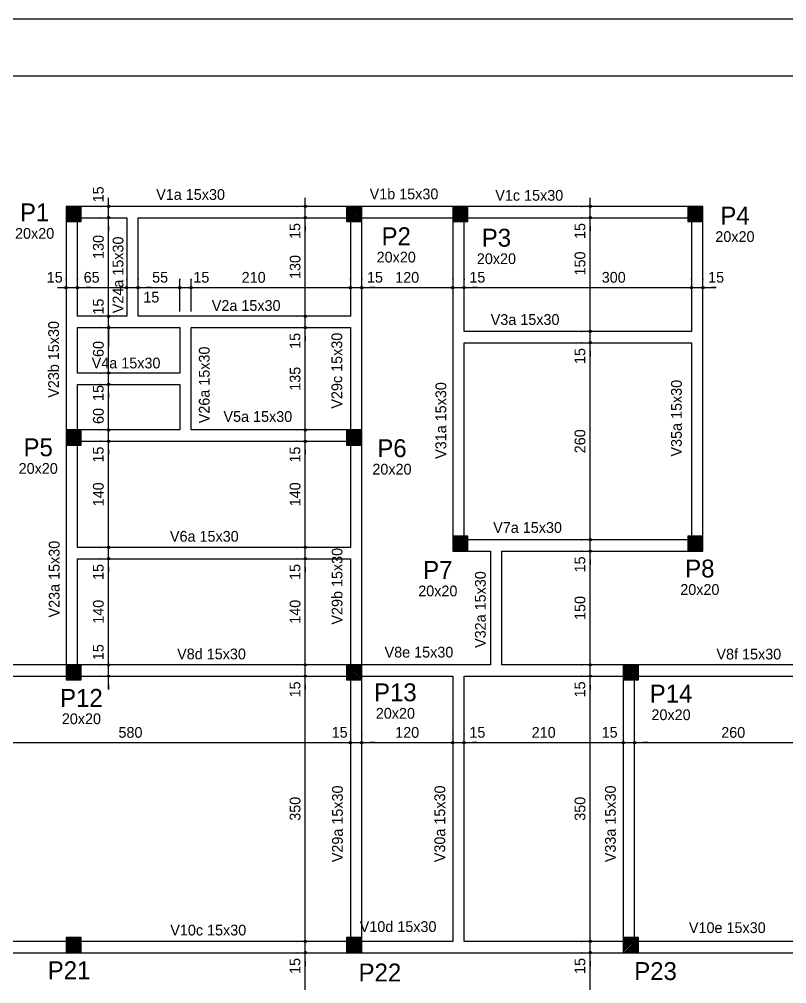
# Model space of a CAD drawing. Extents: x -8959 to 10104, y 7473 to 11928.
# Drawn here: x -4625 to -3613, y 10656 to 11928 of the extents above; entities that cross this region are included whole.
import ezdxf
from ezdxf.enums import TextEntityAlignment as Align

# ---------------------------------------------------------------- set-up
doc = ezdxf.new("R2010")
doc.units = 0
doc.header["$LTSCALE"] = 10
doc.header["$MEASUREMENT"] = 0
doc.linetypes.add('LT0', pattern=[0])
for name, color, linetype in [('COT-T', 1, 'LT0'), ('LJN-T', 8, 'LT0'), ('PIL-L', 2, 'LT0'), ('PIL-T', 4, 'LT0'), ('VIG-L', 7, 'LT0'), ('VIG-T', 8, 'LT0')]:
    doc.layers.add(name, color=color, linetype=linetype)

msp = doc.modelspace()

# ---------------------------------------------------------------- linework, layer by layer
at = {"layer": 'COT-T', "linetype": 'LT0'}
for p, q in [((-4507.2, 11649), (-4507.2, 11692.8)), ((-4247.7, 11649), (-4247.7, 11692.8)), ((-3871.9, 11649), (-3871.9, 11692.8)), ((-4518.4, 11681.5), (-4517.9, 11681.5)), ((-4507.2, 11496.5), (-4507.2, 11677.8)), ((-4259, 11681.5), (-4258.5, 11681.5)), ((-4247.7, 11601.5), (-4247.7, 11677.8)), ((-3883.2, 11681.5), (-3882.7, 11681.5)), ((-3871.9, 11591.5), (-3871.9, 11677.8)), ((-4517.9, 11666.5), (-4518.4, 11666.5)), ((-4518.4, 11666.5), (-4517.9, 11666.5)), ((-4258.5, 11666.5), (-4259, 11666.5)), ((-4259, 11666.5), (-4258.5, 11666.5)), ((-3882.7, 11666.5), (-3883.2, 11666.5)), ((-3883.2, 11666.5), (-3882.7, 11666.5)), ((-4507.2, 11655.3), (-4507.2, 11649)), ((-4247.7, 11655.3), (-4247.7, 11649)), ((-3871.9, 11655.3), (-3871.9, 11649)), ((-4247.7, 11525.3), (-4247.7, 11601.5)), ((-4563.3, 11585.2), (-4563.3, 11585.7)), ((-4548.3, 11585.2), (-4548.3, 11585.7)), ((-4548.3, 11585.7), (-4548.3, 11585.2)), ((-4483.3, 11585.2), (-4483.3, 11585.7)), ((-4483.3, 11585.7), (-4483.3, 11585.2)), ((-4468.3, 11585.2), (-4468.3, 11585.7)), ((-4468.3, 11585.7), (-4468.3, 11585.2)), ((-4413.3, 11585.2), (-4413.3, 11585.7)), ((-4413.3, 11585.7), (-4413.3, 11585.2)), ((-4398.3, 11585.2), (-4398.3, 11585.7)), ((-4398.3, 11585.7), (-4398.3, 11585.2)), ((-4188.3, 11585.2), (-4188.3, 11585.7)), ((-4188.3, 11585.7), (-4188.3, 11585.2)), ((-4173.3, 11585.2), (-4173.3, 11585.7)), ((-4173.3, 11585.7), (-4173.3, 11585.2)), ((-4053.3, 11585.2), (-4053.3, 11585.7)), ((-4053.3, 11585.7), (-4053.3, 11585.2)), ((-4038.3, 11585.2), (-4038.3, 11585.7)), ((-4038.3, 11585.7), (-4038.3, 11585.2)), ((-3871.9, 11505.3), (-3871.9, 11591.5)), ((-3738.3, 11585.2), (-3738.3, 11585.7)), ((-3738.3, 11585.7), (-3738.3, 11585.2)), ((-3723.3, 11585.7), (-3723.3, 11585.2)), ((-4574.5, 11574.4), (-4530.8, 11574.4)), ((-4559.5, 11574.4), (-4515.8, 11574.4)), ((-4530.8, 11574.4), (-4537, 11574.4)), ((-4515.8, 11574.4), (-4472, 11574.4)), ((-4494.5, 11574.4), (-4450.8, 11574.4)), ((-4479.5, 11574.4), (-4328.3, 11574.4)), ((-4450.8, 11574.4), (-4457, 11574.4)), ((-4328.3, 11574.4), (-4177, 11574.4)), ((-4199.5, 11574.4), (-4155.8, 11574.4)), ((-4184.5, 11574.4), (-4113.3, 11574.4)), ((-4155.8, 11574.4), (-4162, 11574.4)), ((-4113.3, 11574.4), (-4042, 11574.4)), ((-4064.5, 11574.4), (-4020.8, 11574.4)), ((-4049.5, 11574.4), (-3888.3, 11574.4)), ((-4020.8, 11574.4), (-4027, 11574.4)), ((-3888.3, 11574.4), (-3727, 11574.4)), ((-3749.5, 11574.4), (-3705.8, 11574.4)), ((-3705.8, 11574.4), (-3712, 11574.4)), ((-4507.2, 11504), (-4507.2, 11547.8)), ((-4247.7, 11504), (-4247.7, 11547.8)), ((-4517.9, 11536.5), (-4518.4, 11536.5)), ((-4518.4, 11536.5), (-4517.9, 11536.5)), ((-4507.2, 11476.5), (-4507.2, 11532.8)), ((-4258.5, 11536.5), (-4259, 11536.5)), ((-4259, 11536.5), (-4258.5, 11536.5)), ((-4247.7, 11454), (-4247.7, 11532.8)), ((-4517.9, 11521.5), (-4518.4, 11521.5)), ((-4518.4, 11521.5), (-4517.9, 11521.5)), ((-4507.2, 11525.3), (-4507.2, 11496.5)), ((-4258.5, 11521.5), (-4259, 11521.5)), ((-4259, 11521.5), (-4258.5, 11521.5)), ((-3871.9, 11484), (-3871.9, 11527.8)), ((-4507.2, 11510.3), (-4507.2, 11504)), ((-4247.7, 11510.3), (-4247.7, 11504)), ((-3882.7, 11516.5), (-3883.2, 11516.5)), ((-3883.2, 11516.5), (-3882.7, 11516.5)), ((-3871.9, 11371.5), (-3871.9, 11512.8)), ((-3882.7, 11501.5), (-3883.2, 11501.5)), ((-3883.2, 11501.5), (-3882.7, 11501.5)), ((-3871.9, 11490.3), (-3871.9, 11484)), ((-4507.2, 11450.3), (-4507.2, 11476.5)), ((-4507.2, 11429), (-4507.2, 11472.8)), ((-4517.9, 11461.5), (-4518.4, 11461.5)), ((-4518.4, 11461.5), (-4517.9, 11461.5)), ((-4507.2, 11416.5), (-4507.2, 11457.8)), ((-4517.9, 11446.5), (-4518.4, 11446.5)), ((-4518.4, 11446.5), (-4517.9, 11446.5)), ((-4247.7, 11375.3), (-4247.7, 11454)), ((-4507.2, 11435.3), (-4507.2, 11429)), ((-4507.2, 11375.3), (-4507.2, 11416.5)), ((-4507.2, 11354), (-4507.2, 11397.8)), ((-4247.7, 11354), (-4247.7, 11397.8)), ((-4517.9, 11386.5), (-4518.4, 11386.5)), ((-4518.4, 11386.5), (-4517.9, 11386.5)), ((-4507.2, 11301.5), (-4507.2, 11382.8)), ((-4258.5, 11386.5), (-4259, 11386.5)), ((-4259, 11386.5), (-4258.5, 11386.5)), ((-4247.7, 11301.5), (-4247.7, 11382.8)), ((-4517.9, 11371.5), (-4518.4, 11371.5)), ((-4518.4, 11371.5), (-4517.9, 11371.5)), ((-4258.5, 11371.5), (-4259, 11371.5)), ((-4259, 11371.5), (-4258.5, 11371.5)), ((-3871.9, 11230.3), (-3871.9, 11371.5)), ((-4507.2, 11360.3), (-4507.2, 11354)), ((-4247.7, 11360.3), (-4247.7, 11354)), ((-4507.2, 11220.3), (-4507.2, 11301.5)), ((-4247.7, 11220.3), (-4247.7, 11301.5)), ((-3871.9, 11209), (-3871.9, 11252.8)), ((-4507.2, 11199), (-4507.2, 11242.8)), ((-4247.7, 11199), (-4247.7, 11242.8)), ((-3882.7, 11241.5), (-3883.2, 11241.5)), ((-3883.2, 11241.5), (-3882.7, 11241.5)), ((-4517.9, 11231.5), (-4518.4, 11231.5)), ((-4518.4, 11231.5), (-4517.9, 11231.5)), ((-4507.2, 11146.5), (-4507.2, 11227.8)), ((-4258.5, 11231.5), (-4259, 11231.5)), ((-4259, 11231.5), (-4258.5, 11231.5)), ((-4247.7, 11146.5), (-4247.7, 11227.8)), ((-3882.7, 11226.5), (-3883.2, 11226.5)), ((-3883.2, 11226.5), (-3882.7, 11226.5)), ((-3871.9, 11151.5), (-3871.9, 11237.8)), ((-4517.9, 11216.5), (-4518.4, 11216.5)), ((-4518.4, 11216.5), (-4517.9, 11216.5)), ((-4258.5, 11216.5), (-4259, 11216.5)), ((-4259, 11216.5), (-4258.5, 11216.5)), ((-3871.9, 11215.3), (-3871.9, 11209)), ((-4507.2, 11205.3), (-4507.2, 11199)), ((-4247.7, 11205.3), (-4247.7, 11199)), ((-3871.9, 11065.3), (-3871.9, 11151.5)), ((-4507.2, 11065.3), (-4507.2, 11146.5)), ((-4247.7, 11065.3), (-4247.7, 11146.5)), ((-4507.2, 11044), (-4507.2, 11087.8)), ((-4247.7, 11044), (-4247.7, 11087.8)), ((-3871.9, 11044), (-3871.9, 11087.8)), ((-4517.9, 11076.5), (-4518.4, 11076.5)), ((-4518.4, 11076.5), (-4517.9, 11076.5)), ((-4258.5, 11076.5), (-4259, 11076.5)), ((-4259, 11076.5), (-4258.5, 11076.5)), ((-3882.7, 11076.5), (-3883.2, 11076.5)), ((-3883.2, 11076.5), (-3882.7, 11076.5)), ((-4517.9, 11061.5), (-4518.4, 11061.5)), ((-4258.5, 11061.5), (-4259, 11061.5)), ((-4259, 11061.5), (-4258.5, 11061.5)), ((-4247.7, 10886.5), (-4247.7, 11072.8)), ((-3882.7, 11061.5), (-3883.2, 11061.5)), ((-3883.2, 11061.5), (-3882.7, 11061.5)), ((-3871.9, 10886.5), (-3871.9, 11072.8)), ((-4507.2, 11050.3), (-4507.2, 11044)), ((-4247.7, 11050.3), (-4247.7, 11044)), ((-3871.9, 11050.3), (-3871.9, 11044)), ((-4188.3, 10984.5), (-4188.3, 10985)), ((-4188.3, 10985), (-4188.3, 10984.5)), ((-4173.3, 10984.5), (-4173.3, 10985)), ((-4173.3, 10985), (-4173.3, 10984.5)), ((-4053.3, 10984.5), (-4053.3, 10985)), ((-4053.3, 10985), (-4053.3, 10984.5)), ((-4038.3, 10984.5), (-4038.3, 10985)), ((-4038.3, 10985), (-4038.3, 10984.5)), ((-3828.3, 10984.5), (-3828.3, 10985)), ((-3828.3, 10985), (-3828.3, 10984.5)), ((-3813.3, 10984.5), (-3813.3, 10985)), ((-3813.3, 10985), (-3813.3, 10984.5)), ((-4779.5, 10973.8), (-4478.3, 10973.8)), ((-4478.3, 10973.8), (-4177, 10973.8)), ((-4199.5, 10973.8), (-4155.8, 10973.8)), ((-4184.5, 10973.8), (-4113.3, 10973.8)), ((-4155.8, 10973.8), (-4162, 10973.8)), ((-4113.3, 10973.8), (-4042, 10973.8)), ((-4064.5, 10973.8), (-4020.8, 10973.8)), ((-4049.5, 10973.8), (-3933.3, 10973.8)), ((-4020.8, 10973.8), (-4027, 10973.8)), ((-3933.3, 10973.8), (-3817, 10973.8)), ((-3839.5, 10973.8), (-3795.8, 10973.8)), ((-3824.5, 10973.8), (-3683.3, 10973.8)), ((-3795.8, 10973.8), (-3802, 10973.8)), ((-3683.3, 10973.8), (-3542, 10973.8)), ((-4247.7, 10700.3), (-4247.7, 10886.5)), ((-3871.9, 10700.3), (-3871.9, 10886.5)), ((-4247.7, 10679), (-4247.7, 10722.8)), ((-3871.9, 10679), (-3871.9, 10722.8)), ((-4258.5, 10711.5), (-4259, 10711.5)), ((-4259, 10711.5), (-4258.5, 10711.5)), ((-4247.7, 10596.5), (-4247.7, 10707.8)), ((-3882.7, 10711.5), (-3883.2, 10711.5)), ((-3883.2, 10711.5), (-3882.7, 10711.5)), ((-3871.9, 10596.5), (-3871.9, 10707.8)), ((-4258.5, 10696.5), (-4259, 10696.5)), ((-4259, 10696.5), (-4258.5, 10696.5)), ((-3882.7, 10696.5), (-3883.2, 10696.5)), ((-3883.2, 10696.5), (-3882.7, 10696.5)), ((-4247.7, 10685.3), (-4247.7, 10679)), ((-3871.9, 10685.3), (-3871.9, 10679))]:
    msp.add_line(p, q, dxfattribs=at)
at = {"layer": 'COT-T', "linetype": 'ByBlock'}
for p, q in [((-4413.3, 11543), (-4413.3, 11585.5)), ((-4398.3, 11543), (-4398.3, 11585.5))]:
    msp.add_line(p, q, dxfattribs=at)
at = {"layer": 'COT-T'}
for centre in [(-4507.2, 11681.5), (-4247.7, 11681.5), (-3871.9, 11681.5), (-4507.2, 11666.5), (-4507.2, 11666.5), (-4247.7, 11666.5), (-4247.7, 11666.5), (-3871.9, 11666.5), (-3871.9, 11666.5), (-4563.3, 11574.4), (-4548.3, 11574.4), (-4548.3, 11574.4), (-4483.3, 11574.4), (-4483.3, 11574.4), (-4468.3, 11574.4), (-4468.3, 11574.4), (-4413.3, 11574.4), (-4413.3, 11574.4), (-4398.3, 11574.4), (-4398.3, 11574.4), (-4188.3, 11574.4), (-4188.3, 11574.4), (-4173.3, 11574.4), (-4173.3, 11574.4), (-4053.3, 11574.4), (-4053.3, 11574.4), (-4038.3, 11574.4), (-4038.3, 11574.4), (-3738.3, 11574.4), (-3738.3, 11574.4), (-3723.3, 11574.4), (-4507.2, 11536.5), (-4507.2, 11536.5), (-4247.7, 11536.5), (-4247.7, 11536.5), (-4507.2, 11521.5), (-4507.2, 11521.5), (-4247.7, 11521.5), (-4247.7, 11521.5), (-3871.9, 11516.5), (-3871.9, 11516.5), (-3871.9, 11501.5), (-3871.9, 11501.5), (-4507.2, 11461.5), (-4507.2, 11461.5), (-4507.2, 11446.5), (-4507.2, 11446.5), (-4507.2, 11386.5), (-4507.2, 11386.5), (-4247.7, 11386.5), (-4247.7, 11386.5), (-4507.2, 11371.5), (-4507.2, 11371.5), (-4247.7, 11371.5), (-4247.7, 11371.5), (-3871.9, 11241.5), (-3871.9, 11241.5), (-4507.2, 11231.5), (-4507.2, 11231.5), (-4247.7, 11231.5), (-4247.7, 11231.5), (-3871.9, 11226.5), (-3871.9, 11226.5), (-4507.2, 11216.5), (-4507.2, 11216.5), (-4247.7, 11216.5), (-4247.7, 11216.5), (-4507.2, 11076.5), (-4507.2, 11076.5), (-4247.7, 11076.5), (-4247.7, 11076.5), (-3871.9, 11076.5), (-3871.9, 11076.5), (-4507.2, 11061.5), (-4247.7, 11061.5), (-4247.7, 11061.5), (-3871.9, 11061.5), (-3871.9, 11061.5), (-4188.3, 10973.8), (-4188.3, 10973.8), (-4173.3, 10973.8), (-4173.3, 10973.8), (-4053.3, 10973.8), (-4053.3, 10973.8), (-4038.3, 10973.8), (-4038.3, 10973.8), (-3828.3, 10973.8), (-3828.3, 10973.8), (-3813.3, 10973.8), (-3813.3, 10973.8), (-4247.7, 10711.5), (-4247.7, 10711.5), (-3871.9, 10711.5), (-3871.9, 10711.5), (-4247.7, 10696.5), (-4247.7, 10696.5), (-3871.9, 10696.5), (-3871.9, 10696.5)]:
    msp.add_circle(centre, 1.5, dxfattribs=at)
at = {"layer": 'LJN-T', "linetype": 'LT0'}
for p, q in [((-4563.3, 11680.8), (-4562.6, 11681.5)), ((-4560.5, 11681.5), (-4563.3, 11678.7)), ((-4563.3, 11676.6), (-4558.4, 11681.5)), ((-4556.2, 11681.5), (-4563.3, 11674.5)), ((-4563.3, 11672.3), (-4554.1, 11681.5)), ((-4552, 11681.5), (-4563.3, 11670.2)), ((-4563.3, 11668.1), (-4549.9, 11681.5)), ((-4547.7, 11681.5), (-4563.3, 11666)), ((-4563.3, 11663.8), (-4545.6, 11681.5)), ((-4543.5, 11681.5), (-4563.3, 11661.7)), ((-4561.4, 11661.5), (-4543.3, 11679.6)), ((-4543.3, 11677.5), (-4559.3, 11661.5)), ((-4557.1, 11661.5), (-4543.3, 11675.4)), ((-4543.3, 11673.2), (-4555, 11661.5)), ((-4193.3, 11679.6), (-4191.4, 11681.5)), ((-4189.2, 11681.5), (-4193.3, 11677.5)), ((-4193.3, 11675.3), (-4187.1, 11681.5)), ((-4185, 11681.5), (-4193.3, 11673.2)), ((-4193.3, 11671.1), (-4182.9, 11681.5)), ((-4180.8, 11681.5), (-4193.3, 11669)), ((-4193.3, 11666.9), (-4178.6, 11681.5)), ((-4176.5, 11681.5), (-4193.3, 11664.7)), ((-4193.3, 11662.6), (-4174.4, 11681.5)), ((-4173.3, 11680.5), (-4192.3, 11661.5)), ((-4190.2, 11661.5), (-4173.3, 11678.4)), ((-4173.3, 11676.3), (-4188, 11661.5)), ((-4185.9, 11661.5), (-4173.3, 11674.1)), ((-4173.3, 11672), (-4183.8, 11661.5)), ((-4053.3, 11679.6), (-4051.4, 11681.5)), ((-4049.2, 11681.5), (-4053.3, 11677.5)), ((-4053.3, 11675.3), (-4047.1, 11681.5)), ((-4045, 11681.5), (-4053.3, 11673.2)), ((-4053.3, 11671.1), (-4042.9, 11681.5)), ((-4040.8, 11681.5), (-4053.3, 11669)), ((-4053.3, 11666.9), (-4038.6, 11681.5)), ((-4036.5, 11681.5), (-4053.3, 11664.7)), ((-4053.3, 11662.6), (-4034.4, 11681.5)), ((-4033.3, 11680.5), (-4052.3, 11661.5)), ((-4050.1, 11661.5), (-4033.3, 11678.4)), ((-4033.3, 11676.2), (-4048, 11661.5)), ((-4045.9, 11661.5), (-4033.3, 11674.1)), ((-4033.3, 11672), (-4043.8, 11661.5)), ((-3743.3, 11679.9), (-3741.6, 11681.5)), ((-3739.5, 11681.5), (-3743.3, 11677.7)), ((-3743.3, 11675.6), (-3737.4, 11681.5)), ((-3735.3, 11681.5), (-3743.3, 11673.5)), ((-3743.3, 11671.4), (-3733.2, 11681.5)), ((-3731, 11681.5), (-3743.3, 11669.3)), ((-3743.3, 11667.1), (-3728.9, 11681.5)), ((-3726.8, 11681.5), (-3743.3, 11665)), ((-3743.3, 11662.9), (-3724.7, 11681.5)), ((-3723.3, 11680.8), (-3742.6, 11661.5)), ((-3740.4, 11661.5), (-3723.3, 11678.7)), ((-3723.3, 11676.5), (-3738.3, 11661.5)), ((-3736.2, 11661.5), (-3723.3, 11674.4)), ((-3723.3, 11672.3), (-3734.1, 11661.5)), ((-4552.9, 11661.5), (-4543.3, 11671.1)), ((-4543.3, 11669), (-4550.8, 11661.5)), ((-4548.7, 11661.5), (-4543.3, 11666.9)), ((-4543.3, 11664.8), (-4546.5, 11661.5)), ((-4544.4, 11661.5), (-4543.3, 11662.6)), ((-4181.7, 11661.5), (-4173.3, 11669.9)), ((-4173.3, 11667.8), (-4179.5, 11661.5)), ((-4177.4, 11661.5), (-4173.3, 11665.6)), ((-4173.3, 11663.5), (-4175.3, 11661.5)), ((-4041.7, 11661.5), (-4033.3, 11669.9)), ((-4033.3, 11667.8), (-4039.5, 11661.5)), ((-4037.4, 11661.5), (-4033.3, 11665.6)), ((-4033.3, 11663.5), (-4035.3, 11661.5)), ((-3731.9, 11661.5), (-3723.3, 11670.2)), ((-3723.3, 11668), (-3729.8, 11661.5)), ((-3727.7, 11661.5), (-3723.3, 11665.9)), ((-3723.3, 11663.8), (-3725.6, 11661.5)), ((-3723.5, 11661.5), (-3723.3, 11661.7)), ((-4563.3, 11386), (-4562.7, 11386.5)), ((-4560.6, 11386.5), (-4563.3, 11383.8)), ((-4563.3, 11381.7), (-4558.5, 11386.5)), ((-4556.4, 11386.5), (-4563.3, 11379.6)), ((-4563.3, 11377.5), (-4554.3, 11386.5)), ((-4552.1, 11386.5), (-4563.3, 11375.3)), ((-4563.3, 11373.2), (-4550, 11386.5)), ((-4547.9, 11386.5), (-4563.3, 11371.1)), ((-4563.3, 11369), (-4545.8, 11386.5)), ((-4543.6, 11386.5), (-4563.3, 11366.9)), ((-4561.5, 11366.5), (-4543.3, 11384.7)), ((-4543.3, 11382.6), (-4559.4, 11366.5)), ((-4557.3, 11366.5), (-4543.3, 11380.5)), ((-4193.3, 11384.7), (-4191.5, 11386.5)), ((-4189.4, 11386.5), (-4193.3, 11382.6)), ((-4193.3, 11380.5), (-4187.3, 11386.5)), ((-4185.1, 11386.5), (-4193.3, 11378.4)), ((-4193.3, 11376.2), (-4183, 11386.5)), ((-4180.9, 11386.5), (-4193.3, 11374.1)), ((-4193.3, 11372), (-4178.8, 11386.5)), ((-4176.7, 11386.5), (-4193.3, 11369.9)), ((-4193.3, 11367.8), (-4174.5, 11386.5)), ((-4173.3, 11385.6), (-4192.4, 11366.5)), ((-4190.3, 11366.5), (-4173.3, 11383.5)), ((-4173.3, 11381.4), (-4188.2, 11366.5)), ((-4186, 11366.5), (-4173.3, 11379.3)), ((-4543.3, 11378.4), (-4555.2, 11366.5)), ((-4553, 11366.5), (-4543.3, 11376.3)), ((-4543.3, 11374.1), (-4550.9, 11366.5)), ((-4548.8, 11366.5), (-4543.3, 11372)), ((-4543.3, 11369.9), (-4546.7, 11366.5)), ((-4544.6, 11366.5), (-4543.3, 11367.8)), ((-4173.3, 11377.1), (-4183.9, 11366.5)), ((-4181.8, 11366.5), (-4173.3, 11375)), ((-4173.3, 11372.9), (-4179.7, 11366.5)), ((-4177.6, 11366.5), (-4173.3, 11370.8)), ((-4173.3, 11368.7), (-4175.4, 11366.5)), ((-4173.3, 11366.5), (-4173.3, 11366.5)), ((-4053.3, 11244.7), (-4051.5, 11246.5)), ((-4049.4, 11246.5), (-4053.3, 11242.6)), ((-4053.3, 11240.5), (-4047.2, 11246.5)), ((-4045.1, 11246.5), (-4053.3, 11238.3)), ((-4053.3, 11236.2), (-4043, 11246.5)), ((-4040.9, 11246.5), (-4053.3, 11234.1)), ((-4053.3, 11232), (-4038.8, 11246.5)), ((-4036.6, 11246.5), (-4053.3, 11229.9)), ((-4053.3, 11227.7), (-4034.5, 11246.5)), ((-4033.3, 11245.6), (-4052.4, 11226.5)), ((-4050.3, 11226.5), (-4033.3, 11243.5)), ((-4033.3, 11241.4), (-4048.2, 11226.5)), ((-4046, 11226.5), (-4033.3, 11239.3)), ((-3743.3, 11245), (-3741.8, 11246.5)), ((-3739.7, 11246.5), (-3743.3, 11242.9)), ((-3743.3, 11240.8), (-3737.5, 11246.5)), ((-3735.4, 11246.5), (-3743.3, 11238.6)), ((-3743.3, 11236.5), (-3733.3, 11246.5)), ((-3731.2, 11246.5), (-3743.3, 11234.4)), ((-3743.3, 11232.3), (-3729, 11246.5)), ((-3726.9, 11246.5), (-3743.3, 11230.1)), ((-3743.3, 11228), (-3724.8, 11246.5)), ((-3723.3, 11245.9), (-3742.7, 11226.5)), ((-3740.6, 11226.5), (-3723.3, 11243.8)), ((-3723.3, 11241.7), (-3738.4, 11226.5)), ((-3736.3, 11226.5), (-3723.3, 11239.5)), ((-4033.3, 11237.1), (-4043.9, 11226.5)), ((-4041.8, 11226.5), (-4033.3, 11235)), ((-4033.3, 11232.9), (-4039.7, 11226.5)), ((-4037.5, 11226.5), (-4033.3, 11230.8)), ((-4033.3, 11228.6), (-4035.4, 11226.5)), ((-4033.3, 11226.5), (-4033.3, 11226.5)), ((-3723.3, 11237.4), (-3734.2, 11226.5)), ((-3732.1, 11226.5), (-3723.3, 11235.3)), ((-3723.3, 11233.2), (-3730, 11226.5)), ((-3727.8, 11226.5), (-3723.3, 11231.1)), ((-3723.3, 11228.9), (-3725.7, 11226.5)), ((-3723.6, 11226.5), (-3723.3, 11226.8)), ((-4563.3, 11076.2), (-4563, 11076.5)), ((-4560.9, 11076.5), (-4563.3, 11074.1)), ((-4563.3, 11072), (-4558.8, 11076.5)), ((-4556.7, 11076.5), (-4563.3, 11069.9)), ((-4563.3, 11067.8), (-4554.5, 11076.5)), ((-4552.4, 11076.5), (-4563.3, 11065.6)), ((-4563.3, 11063.5), (-4550.3, 11076.5)), ((-4548.2, 11076.5), (-4563.3, 11061.4)), ((-4563.3, 11059.3), (-4546.1, 11076.5)), ((-4543.9, 11076.5), (-4563.3, 11057.1)), ((-4561.8, 11056.5), (-4543.3, 11075)), ((-4193.3, 11075), (-4191.8, 11076.5)), ((-4189.7, 11076.5), (-4193.3, 11072.9)), ((-4193.3, 11070.8), (-4187.5, 11076.5)), ((-4185.4, 11076.5), (-4193.3, 11068.6)), ((-4193.3, 11066.5), (-4183.3, 11076.5)), ((-4181.2, 11076.5), (-4193.3, 11064.4)), ((-4193.3, 11062.3), (-4179.1, 11076.5)), ((-4176.9, 11076.5), (-4193.3, 11060.2)), ((-4193.3, 11058), (-4174.8, 11076.5)), ((-4173.3, 11075.9), (-4192.7, 11056.5)), ((-4190.6, 11056.5), (-4173.3, 11073.8)), ((-3828.3, 11075.1), (-3826.9, 11076.5)), ((-3824.8, 11076.5), (-3828.3, 11073)), ((-3828.3, 11070.9), (-3822.7, 11076.5)), ((-3820.6, 11076.5), (-3828.3, 11068.8)), ((-3828.3, 11066.7), (-3818.4, 11076.5)), ((-3816.3, 11076.5), (-3828.3, 11064.5)), ((-3828.3, 11062.4), (-3814.2, 11076.5)), ((-3812.1, 11076.5), (-3828.3, 11060.3)), ((-3828.3, 11058.2), (-3810, 11076.5)), ((-3808.3, 11076.1), (-3827.8, 11056.5)), ((-3825.7, 11056.5), (-3808.3, 11073.9)), ((-4543.3, 11072.9), (-4559.7, 11056.5)), ((-4557.6, 11056.5), (-4543.3, 11070.8)), ((-4543.3, 11068.7), (-4555.4, 11056.5)), ((-4553.3, 11056.5), (-4543.3, 11066.5)), ((-4543.3, 11064.4), (-4551.2, 11056.5)), ((-4549.1, 11056.5), (-4543.3, 11062.3)), ((-4173.3, 11071.7), (-4188.5, 11056.5)), ((-4186.3, 11056.5), (-4173.3, 11069.6)), ((-4173.3, 11067.4), (-4184.2, 11056.5)), ((-4182.1, 11056.5), (-4173.3, 11065.3)), ((-4173.3, 11063.2), (-4180, 11056.5)), ((-4177.9, 11056.5), (-4173.3, 11061.1)), ((-3808.3, 11071.8), (-3823.6, 11056.5)), ((-3821.5, 11056.5), (-3808.3, 11069.7)), ((-3808.3, 11067.6), (-3819.3, 11056.5)), ((-3817.2, 11056.5), (-3808.3, 11065.4)), ((-3808.3, 11063.3), (-3815.1, 11056.5)), ((-3813, 11056.5), (-3808.3, 11061.2)), ((-4543.3, 11060.2), (-4547, 11056.5)), ((-4544.8, 11056.5), (-4543.3, 11058.1)), ((-4173.3, 11058.9), (-4175.7, 11056.5)), ((-4173.6, 11056.5), (-4173.3, 11056.8)), ((-3808.3, 11059.1), (-3810.9, 11056.5)), ((-3808.7, 11056.5), (-3808.3, 11057)), ((-4563.3, 10715.6), (-4562.4, 10716.5)), ((-4560.3, 10716.5), (-4563.3, 10713.5)), ((-4563.3, 10711.4), (-4558.2, 10716.5)), ((-4556, 10716.5), (-4563.3, 10709.3)), ((-4563.3, 10707.1), (-4553.9, 10716.5)), ((-4551.8, 10716.5), (-4563.3, 10705)), ((-4563.3, 10702.9), (-4549.7, 10716.5)), ((-4547.5, 10716.5), (-4563.3, 10700.8)), ((-4563.3, 10698.6), (-4545.4, 10716.5)), ((-4543.3, 10716.5), (-4563.3, 10696.5)), ((-4561.2, 10696.5), (-4543.3, 10714.4)), ((-4543.3, 10712.3), (-4559.1, 10696.5)), ((-4556.9, 10696.5), (-4543.3, 10710.2)), ((-4543.3, 10708), (-4554.8, 10696.5)), ((-4552.7, 10696.5), (-4543.3, 10705.9)), ((-4193.3, 10714.4), (-4191.2, 10716.5)), ((-4189, 10716.5), (-4193.3, 10712.3)), ((-4193.3, 10710.1), (-4186.9, 10716.5)), ((-4184.8, 10716.5), (-4193.3, 10708)), ((-4193.3, 10705.9), (-4182.7, 10716.5)), ((-4180.6, 10716.5), (-4193.3, 10703.8)), ((-4193.3, 10701.7), (-4178.4, 10716.5)), ((-4176.3, 10716.5), (-4193.3, 10699.5)), ((-4193.3, 10697.4), (-4174.2, 10716.5)), ((-4173.3, 10715.3), (-4192.1, 10696.5)), ((-4190, 10696.5), (-4173.3, 10713.2)), ((-4173.3, 10711.1), (-4187.8, 10696.5)), ((-4185.7, 10696.5), (-4173.3, 10708.9)), ((-4173.3, 10706.8), (-4183.6, 10696.5)), ((-4181.5, 10696.5), (-4173.3, 10704.7)), ((-3828.3, 10714.5), (-3826.3, 10716.5)), ((-3824.2, 10716.5), (-3828.3, 10712.4)), ((-3828.3, 10710.3), (-3822.1, 10716.5)), ((-3819.9, 10716.5), (-3828.3, 10708.2)), ((-3828.3, 10706), (-3817.8, 10716.5)), ((-3815.7, 10716.5), (-3828.3, 10703.9)), ((-3828.3, 10701.8), (-3813.6, 10716.5)), ((-3811.5, 10716.5), (-3828.3, 10699.7)), ((-3828.3, 10697.5), (-3809.3, 10716.5)), ((-3808.3, 10715.4), (-3827.2, 10696.5)), ((-3825.1, 10696.5), (-3808.3, 10713.3)), ((-3808.3, 10711.2), (-3823, 10696.5)), ((-3820.8, 10696.5), (-3808.3, 10709.1)), ((-3808.3, 10706.9), (-3818.7, 10696.5)), ((-3816.6, 10696.5), (-3808.3, 10704.8)), ((-4543.3, 10703.8), (-4550.6, 10696.5)), ((-4548.5, 10696.5), (-4543.3, 10701.7)), ((-4543.3, 10699.6), (-4546.3, 10696.5)), ((-4544.2, 10696.5), (-4543.3, 10697.4)), ((-4173.3, 10702.6), (-4179.3, 10696.5)), ((-4177.2, 10696.5), (-4173.3, 10700.4)), ((-4173.3, 10698.3), (-4175.1, 10696.5)), ((-3808.3, 10702.7), (-3814.5, 10696.5)), ((-3812.4, 10696.5), (-3808.3, 10700.6)), ((-3808.3, 10698.5), (-3810.2, 10696.5))]:
    msp.add_line(p, q, dxfattribs=at)
at = {"layer": 'PIL-T', "linetype": 'LT0'}
for p, q in [((-4543.3, 11681.5), (-4563.3, 11681.5)), ((-4563.3, 11681.5), (-4563.3, 11661.5)), ((-4543.3, 11681.5), (-4563.3, 11681.5)), ((-4563.3, 11681.5), (-4563.3, 11661.5)), ((-4543.3, 11681.5), (-4563.3, 11681.5)), ((-4563.3, 11681.5), (-4563.3, 11661.5)), ((-4555.5, 11681.3), (-4563, 11681.3)), ((-4563, 11681.3), (-4563, 11673.8)), ((-4563, 11673.8), (-4555.5, 11673.8)), ((-4555.5, 11673.8), (-4555.5, 11681.3)), ((-4543.3, 11661.5), (-4543.3, 11681.5)), ((-4543.3, 11661.5), (-4543.3, 11681.5)), ((-4543.3, 11661.5), (-4543.3, 11681.5)), ((-4173.3, 11681.5), (-4193.3, 11681.5)), ((-4193.3, 11681.5), (-4193.3, 11661.5)), ((-4173.3, 11681.5), (-4193.3, 11681.5)), ((-4193.3, 11681.5), (-4193.3, 11661.5)), ((-4173.3, 11681.5), (-4193.3, 11681.5)), ((-4193.3, 11681.5), (-4193.3, 11661.5)), ((-4173.5, 11681.3), (-4181, 11681.3)), ((-4181, 11681.3), (-4181, 11673.8)), ((-4181, 11673.8), (-4173.5, 11673.8)), ((-4173.5, 11673.8), (-4173.5, 11681.3)), ((-4173.3, 11661.5), (-4173.3, 11681.5)), ((-4173.3, 11661.5), (-4173.3, 11681.5)), ((-4173.3, 11661.5), (-4173.3, 11681.5)), ((-4033.3, 11681.5), (-4053.3, 11681.5)), ((-4053.3, 11681.5), (-4053.3, 11661.5)), ((-4033.3, 11681.5), (-4053.3, 11681.5)), ((-4053.3, 11681.5), (-4053.3, 11661.5)), ((-4033.3, 11681.5), (-4053.3, 11681.5)), ((-4053.3, 11681.5), (-4053.3, 11661.5)), ((-4045.5, 11681.3), (-4053, 11681.3)), ((-4053, 11681.3), (-4053, 11673.8)), ((-4053, 11673.8), (-4045.5, 11673.8)), ((-4045.5, 11673.8), (-4045.5, 11681.3)), ((-4033.3, 11661.5), (-4033.3, 11681.5)), ((-4033.3, 11661.5), (-4033.3, 11681.5)), ((-4033.3, 11661.5), (-4033.3, 11681.5)), ((-3723.3, 11681.5), (-3743.3, 11681.5)), ((-3743.3, 11681.5), (-3743.3, 11661.5)), ((-3723.3, 11681.5), (-3743.3, 11681.5)), ((-3743.3, 11681.5), (-3743.3, 11661.5)), ((-3723.3, 11681.5), (-3743.3, 11681.5)), ((-3743.3, 11681.5), (-3743.3, 11661.5)), ((-3723.5, 11681.3), (-3731, 11681.3)), ((-3731, 11681.3), (-3731, 11673.8)), ((-3731, 11673.8), (-3723.5, 11673.8)), ((-3723.5, 11673.8), (-3723.5, 11681.3)), ((-3723.3, 11661.5), (-3723.3, 11681.5)), ((-3723.3, 11661.5), (-3723.3, 11681.5)), ((-3723.3, 11661.5), (-3723.3, 11681.5)), ((-4563.3, 11661.5), (-4543.3, 11661.5)), ((-4563.3, 11661.5), (-4543.3, 11661.5)), ((-4563.3, 11661.5), (-4543.3, 11661.5)), ((-4193.3, 11661.5), (-4173.3, 11661.5)), ((-4193.3, 11661.5), (-4173.3, 11661.5)), ((-4193.3, 11661.5), (-4173.3, 11661.5)), ((-4053.3, 11661.5), (-4033.3, 11661.5)), ((-4053.3, 11661.5), (-4033.3, 11661.5)), ((-4053.3, 11661.5), (-4033.3, 11661.5)), ((-3743.3, 11661.5), (-3723.3, 11661.5)), ((-3743.3, 11661.5), (-3723.3, 11661.5)), ((-3743.3, 11661.5), (-3723.3, 11661.5)), ((-4543.3, 11386.5), (-4563.3, 11386.5)), ((-4563.3, 11386.5), (-4563.3, 11366.5)), ((-4543.3, 11386.5), (-4563.3, 11386.5)), ((-4563.3, 11386.5), (-4563.3, 11366.5)), ((-4543.3, 11386.5), (-4563.3, 11386.5)), ((-4563.3, 11386.5), (-4563.3, 11366.5)), ((-4555.5, 11386.3), (-4563, 11386.3)), ((-4563, 11386.3), (-4563, 11378.8)), ((-4555.5, 11378.8), (-4555.5, 11386.3)), ((-4543.3, 11366.5), (-4543.3, 11386.5)), ((-4543.3, 11366.5), (-4543.3, 11386.5)), ((-4543.3, 11366.5), (-4543.3, 11386.5)), ((-4173.3, 11386.5), (-4193.3, 11386.5)), ((-4193.3, 11386.5), (-4193.3, 11366.5)), ((-4173.3, 11386.5), (-4193.3, 11386.5)), ((-4193.3, 11386.5), (-4193.3, 11366.5)), ((-4173.3, 11386.5), (-4193.3, 11386.5)), ((-4193.3, 11386.5), (-4193.3, 11366.5)), ((-4173.5, 11386.3), (-4181, 11386.3)), ((-4181, 11386.3), (-4181, 11378.8)), ((-4173.5, 11378.8), (-4173.5, 11386.3)), ((-4173.3, 11366.5), (-4173.3, 11386.5)), ((-4173.3, 11366.5), (-4173.3, 11386.5)), ((-4173.3, 11366.5), (-4173.3, 11386.5)), ((-4563.3, 11366.5), (-4543.3, 11366.5)), ((-4563.3, 11366.5), (-4543.3, 11366.5)), ((-4563.3, 11366.5), (-4543.3, 11366.5)), ((-4563, 11378.8), (-4555.5, 11378.8)), ((-4193.3, 11366.5), (-4173.3, 11366.5)), ((-4193.3, 11366.5), (-4173.3, 11366.5)), ((-4193.3, 11366.5), (-4173.3, 11366.5)), ((-4181, 11378.8), (-4173.5, 11378.8)), ((-4033.3, 11246.5), (-4053.3, 11246.5)), ((-4053.3, 11246.5), (-4053.3, 11226.5)), ((-4033.3, 11246.5), (-4053.3, 11246.5)), ((-4053.3, 11246.5), (-4053.3, 11226.5)), ((-4033.3, 11246.5), (-4053.3, 11246.5)), ((-4053.3, 11246.5), (-4053.3, 11226.5)), ((-4033.3, 11226.5), (-4033.3, 11246.5)), ((-4033.3, 11226.5), (-4033.3, 11246.5)), ((-4033.3, 11226.5), (-4033.3, 11246.5)), ((-3723.3, 11246.5), (-3743.3, 11246.5)), ((-3743.3, 11246.5), (-3743.3, 11226.5)), ((-3723.3, 11246.5), (-3743.3, 11246.5)), ((-3743.3, 11246.5), (-3743.3, 11226.5)), ((-3723.3, 11246.5), (-3743.3, 11246.5)), ((-3743.3, 11246.5), (-3743.3, 11226.5)), ((-3723.3, 11226.5), (-3723.3, 11246.5)), ((-3723.3, 11226.5), (-3723.3, 11246.5)), ((-3723.3, 11226.5), (-3723.3, 11246.5)), ((-4053.3, 11226.5), (-4033.3, 11226.5)), ((-4053.3, 11226.5), (-4033.3, 11226.5)), ((-4053.3, 11226.5), (-4033.3, 11226.5)), ((-4045.5, 11234.3), (-4053, 11234.3)), ((-4053, 11234.3), (-4053, 11226.8)), ((-4053, 11226.8), (-4045.5, 11226.8)), ((-4045.5, 11226.8), (-4045.5, 11234.3)), ((-3743.3, 11226.5), (-3723.3, 11226.5)), ((-3743.3, 11226.5), (-3723.3, 11226.5)), ((-3743.3, 11226.5), (-3723.3, 11226.5)), ((-3723.5, 11234.3), (-3731, 11234.3)), ((-3731, 11234.3), (-3731, 11226.8)), ((-3731, 11226.8), (-3723.5, 11226.8)), ((-3723.5, 11226.8), (-3723.5, 11234.3)), ((-4543.3, 11076.5), (-4563.3, 11076.5)), ((-4563.3, 11076.5), (-4563.3, 11056.5)), ((-4543.3, 11076.5), (-4563.3, 11076.5)), ((-4563.3, 11076.5), (-4563.3, 11056.5)), ((-4543.3, 11076.5), (-4563.3, 11076.5)), ((-4563.3, 11076.5), (-4563.3, 11056.5)), ((-4555.5, 11076.3), (-4563, 11076.3)), ((-4563, 11076.3), (-4563, 11068.8)), ((-4555.5, 11068.8), (-4555.5, 11076.3)), ((-4543.3, 11056.5), (-4543.3, 11076.5)), ((-4543.3, 11056.5), (-4543.3, 11076.5)), ((-4543.3, 11056.5), (-4543.3, 11076.5)), ((-4173.3, 11076.5), (-4193.3, 11076.5)), ((-4193.3, 11076.5), (-4193.3, 11056.5)), ((-4173.3, 11076.5), (-4193.3, 11076.5)), ((-4193.3, 11076.5), (-4193.3, 11056.5)), ((-4173.3, 11076.5), (-4193.3, 11076.5)), ((-4193.3, 11076.5), (-4193.3, 11056.5)), ((-4173.5, 11076.3), (-4181, 11076.3)), ((-4181, 11076.3), (-4181, 11068.8)), ((-4173.5, 11068.8), (-4173.5, 11076.3)), ((-4173.3, 11056.5), (-4173.3, 11076.5)), ((-4173.3, 11056.5), (-4173.3, 11076.5)), ((-4173.3, 11056.5), (-4173.3, 11076.5)), ((-3808.3, 11076.5), (-3828.3, 11076.5)), ((-3828.3, 11076.5), (-3828.3, 11056.5)), ((-3808.3, 11076.5), (-3828.3, 11076.5)), ((-3828.3, 11076.5), (-3828.3, 11056.5)), ((-3808.3, 11076.5), (-3828.3, 11076.5)), ((-3828.3, 11076.5), (-3828.3, 11056.5)), ((-3820.5, 11076.3), (-3828, 11076.3)), ((-3828, 11076.3), (-3828, 11068.8)), ((-3820.5, 11068.8), (-3820.5, 11076.3)), ((-3808.3, 11056.5), (-3808.3, 11076.5)), ((-3808.3, 11056.5), (-3808.3, 11076.5)), ((-3808.3, 11056.5), (-3808.3, 11076.5)), ((-4563, 11068.8), (-4555.5, 11068.8)), ((-4181, 11068.8), (-4173.5, 11068.8)), ((-3828, 11068.8), (-3820.5, 11068.8)), ((-4563.3, 11056.5), (-4543.3, 11056.5)), ((-4563.3, 11056.5), (-4543.3, 11056.5)), ((-4563.3, 11056.5), (-4543.3, 11056.5)), ((-4193.3, 11056.5), (-4173.3, 11056.5)), ((-4193.3, 11056.5), (-4173.3, 11056.5)), ((-4193.3, 11056.5), (-4173.3, 11056.5)), ((-3828.3, 11056.5), (-3808.3, 11056.5)), ((-3828.3, 11056.5), (-3808.3, 11056.5)), ((-3828.3, 11056.5), (-3808.3, 11056.5)), ((-4543.3, 10716.5), (-4563.3, 10716.5)), ((-4563.3, 10716.5), (-4563.3, 10696.5)), ((-4543.3, 10716.5), (-4563.3, 10716.5)), ((-4563.3, 10716.5), (-4563.3, 10696.5)), ((-4543.3, 10716.5), (-4563.3, 10716.5)), ((-4563.3, 10716.5), (-4563.3, 10696.5)), ((-4543.3, 10696.5), (-4543.3, 10716.5)), ((-4543.3, 10696.5), (-4543.3, 10716.5)), ((-4543.3, 10696.5), (-4543.3, 10716.5)), ((-4173.3, 10716.5), (-4193.3, 10716.5)), ((-4193.3, 10716.5), (-4193.3, 10696.5)), ((-4173.3, 10716.5), (-4193.3, 10716.5)), ((-4193.3, 10716.5), (-4193.3, 10696.5)), ((-4173.3, 10716.5), (-4193.3, 10716.5)), ((-4193.3, 10716.5), (-4193.3, 10696.5)), ((-4173.3, 10696.5), (-4173.3, 10716.5)), ((-4173.3, 10696.5), (-4173.3, 10716.5)), ((-4173.3, 10696.5), (-4173.3, 10716.5)), ((-3808.3, 10716.5), (-3828.3, 10716.5)), ((-3828.3, 10716.5), (-3828.3, 10696.5)), ((-3808.3, 10716.5), (-3828.3, 10716.5)), ((-3828.3, 10716.5), (-3828.3, 10696.5)), ((-3808.3, 10716.5), (-3828.3, 10716.5)), ((-3828.3, 10716.5), (-3828.3, 10696.5)), ((-3808.3, 10696.5), (-3808.3, 10716.5)), ((-3808.3, 10696.5), (-3808.3, 10716.5)), ((-3808.3, 10696.5), (-3808.3, 10716.5)), ((-4563.3, 10696.5), (-4543.3, 10696.5)), ((-4563.3, 10696.5), (-4543.3, 10696.5)), ((-4563.3, 10696.5), (-4543.3, 10696.5)), ((-4555.5, 10704.3), (-4563, 10704.3)), ((-4563, 10704.3), (-4563, 10696.8)), ((-4563, 10696.8), (-4555.5, 10696.8)), ((-4555.5, 10696.8), (-4555.5, 10704.3)), ((-4193.3, 10696.5), (-4173.3, 10696.5)), ((-4193.3, 10696.5), (-4173.3, 10696.5)), ((-4193.3, 10696.5), (-4173.3, 10696.5)), ((-4173.5, 10704.3), (-4181, 10704.3)), ((-4181, 10704.3), (-4181, 10696.8)), ((-4181, 10696.8), (-4173.5, 10696.8)), ((-4173.5, 10696.8), (-4173.5, 10704.3)), ((-3828.3, 10696.5), (-3808.3, 10696.5)), ((-3828.3, 10696.5), (-3808.3, 10696.5)), ((-3828.3, 10696.5), (-3808.3, 10696.5)), ((-3820.5, 10704.3), (-3828, 10704.3)), ((-3828, 10704.3), (-3828, 10696.8)), ((-3828, 10696.8), (-3820.5, 10696.8)), ((-3820.5, 10696.8), (-3820.5, 10704.3))]:
    msp.add_line(p, q, dxfattribs=at)
at = {"layer": 'VIG-T', "linetype": 'ByBlock'}
for p, q in [((-2652, 11928.5), (-8959, 11928.5)), ((-2752, 11853.5), (-8771.5, 11853.5))]:
    msp.add_line(p, q, dxfattribs=at)
at = {"layer": 'VIG-T', "linetype": 'LT0'}
for p, q in [((-4468.3, 11681.5), (-4543.3, 11681.5)), ((-4193.3, 11681.5), (-4483.3, 11681.5)), ((-4053.3, 11681.5), (-4173.3, 11681.5)), ((-3743.3, 11681.5), (-4033.3, 11681.5)), ((-4563.3, 11661.5), (-4563.3, 11521.5)), ((-4548.3, 11536.5), (-4548.3, 11661.5)), ((-4543.3, 11666.5), (-4483.3, 11666.5)), ((-4483.3, 11666.5), (-4483.3, 11536.5)), ((-4468.3, 11666.5), (-4193.3, 11666.5)), ((-4468.3, 11536.5), (-4468.3, 11666.5)), ((-4188.3, 11661.5), (-4188.3, 11536.5)), ((-4173.3, 11666.5), (-4053.3, 11666.5)), ((-4173.3, 11521.5), (-4173.3, 11661.5)), ((-4053.3, 11661.5), (-4053.3, 11501.5)), ((-4038.3, 11516.5), (-4038.3, 11661.5)), ((-4033.3, 11666.5), (-3743.3, 11666.5)), ((-3738.3, 11661.5), (-3738.3, 11516.5)), ((-3723.3, 11501.5), (-3723.3, 11661.5)), ((-4563.3, 11536.5), (-4563.3, 11446.5)), ((-4483.3, 11536.5), (-4548.3, 11536.5)), ((-4398.3, 11536.5), (-4468.3, 11536.5)), ((-4188.3, 11536.5), (-4413.3, 11536.5)), ((-4173.3, 11386.5), (-4173.3, 11536.5)), ((-4548.3, 11521.5), (-4468.3, 11521.5)), ((-4548.3, 11461.5), (-4548.3, 11521.5)), ((-4483.3, 11521.5), (-4413.3, 11521.5)), ((-4413.3, 11521.5), (-4413.3, 11461.5)), ((-4398.3, 11521.5), (-4188.3, 11521.5)), ((-4398.3, 11446.5), (-4398.3, 11521.5)), ((-4188.3, 11521.5), (-4188.3, 11386.5)), ((-4053.3, 11516.5), (-4053.3, 11246.5)), ((-3738.3, 11516.5), (-4038.3, 11516.5)), ((-3723.3, 11246.5), (-3723.3, 11516.5)), ((-4038.3, 11501.5), (-3738.3, 11501.5)), ((-4038.3, 11246.5), (-4038.3, 11501.5)), ((-3738.3, 11501.5), (-3738.3, 11246.5)), ((-4563.3, 11461.5), (-4563.3, 11386.5)), ((-4413.3, 11461.5), (-4548.3, 11461.5)), ((-4398.3, 11386.5), (-4398.3, 11461.5)), ((-4548.3, 11446.5), (-4413.3, 11446.5)), ((-4548.3, 11386.5), (-4548.3, 11446.5)), ((-4413.3, 11446.5), (-4413.3, 11386.5)), ((-4413.3, 11386.5), (-4543.3, 11386.5)), ((-4193.3, 11386.5), (-4398.3, 11386.5)), ((-4563.3, 11366.5), (-4563.3, 11216.5)), ((-4548.3, 11231.5), (-4548.3, 11366.5)), ((-4543.3, 11371.5), (-4398.3, 11371.5)), ((-4413.3, 11371.5), (-4193.3, 11371.5)), ((-4188.3, 11366.5), (-4188.3, 11231.5)), ((-4173.3, 11216.5), (-4173.3, 11366.5)), ((-3988.3, 11241.5), (-4033.3, 11241.5)), ((-3743.3, 11241.5), (-4003.3, 11241.5)), ((-4563.3, 11231.5), (-4563.3, 11076.5)), ((-4188.3, 11231.5), (-4548.3, 11231.5)), ((-4173.3, 11076.5), (-4173.3, 11231.5)), ((-4033.3, 11226.5), (-4003.3, 11226.5)), ((-4003.3, 11226.5), (-4003.3, 11076.5)), ((-3988.3, 11226.5), (-3743.3, 11226.5)), ((-3988.3, 11076.5), (-3988.3, 11226.5)), ((-4548.3, 11216.5), (-4188.3, 11216.5)), ((-4548.3, 11076.5), (-4548.3, 11216.5)), ((-4188.3, 11216.5), (-4188.3, 11076.5)), ((-4563.3, 11076.5), (-4763.3, 11076.5)), ((-4193.3, 11076.5), (-4543.3, 11076.5)), ((-4038.3, 11076.5), (-4173.3, 11076.5)), ((-4003.3, 11076.5), (-4053.3, 11076.5)), ((-3828.3, 11076.5), (-3988.3, 11076.5)), ((-3723.3, 11076.5), (-3808.3, 11076.5)), ((-3538.3, 11076.5), (-3723.3, 11076.5)), ((-4763.3, 11061.5), (-4563.3, 11061.5)), ((-4543.3, 11061.5), (-4193.3, 11061.5)), ((-4173.3, 11061.5), (-4053.3, 11061.5)), ((-4053.3, 11061.5), (-4053.3, 10711.5)), ((-4038.3, 11061.5), (-3988.3, 11061.5)), ((-4038.3, 10711.5), (-4038.3, 11061.5)), ((-4003.3, 11061.5), (-3828.3, 11061.5)), ((-3808.3, 11061.5), (-3723.3, 11061.5)), ((-3723.3, 11061.5), (-3553.3, 11061.5)), ((-4188.3, 11056.5), (-4188.3, 10716.5)), ((-4173.3, 10716.5), (-4173.3, 11056.5)), ((-3828.3, 11056.5), (-3828.3, 10716.5)), ((-3813.3, 10716.5), (-3813.3, 11056.5)), ((-4563.3, 10711.5), (-4768.3, 10711.5)), ((-4193.3, 10711.5), (-4543.3, 10711.5)), ((-4053.3, 10711.5), (-4173.3, 10711.5)), ((-3828.3, 10711.5), (-4038.3, 10711.5)), ((-3553.3, 10711.5), (-3808.3, 10711.5)), ((-4783.3, 10696.5), (-4563.3, 10696.5)), ((-4543.3, 10696.5), (-4193.3, 10696.5)), ((-4173.3, 10696.5), (-4038.3, 10696.5)), ((-4053.3, 10696.5), (-3828.3, 10696.5)), ((-3808.3, 10696.5), (-3538.3, 10696.5))]:
    msp.add_line(p, q, dxfattribs=at)

# ---------------------------------------------------------------- texts
at = {"layer": 'COT-T'}
for s, p in [('15', (-4520.7, 11697.4)), ('15', (-4261.2, 11649)), ('15', (-3885.4, 11649)), ('130', (-4520.7, 11628)), ('150', (-3885.4, 11606.2)), ('130', (-4261.2, 11601.5)), ('15', (-4520.7, 11549.3)), ('15', (-4261.2, 11504)), ('60', (-4520.7, 11493.3)), ('15', (-3885.4, 11484)), ('135', (-4261.2, 11454)), ('15', (-4520.7, 11435.3)), ('60', (-4520.7, 11404.9)), ('260', (-3885.4, 11371.5)), ('15', (-4520.7, 11354)), ('15', (-4261.2, 11354)), ('140', (-4520.7, 11301.5)), ('140', (-4261.2, 11301.5)), ('15', (-3885.4, 11209)), ('15', (-4520.7, 11199)), ('15', (-4261.2, 11199)), ('150', (-3885.4, 11151.5)), ('140', (-4520.7, 11146.5)), ('140', (-4261.2, 11146.5)), ('15', (-4520.7, 11093.2)), ('15', (-4261.2, 11044)), ('15', (-3885.4, 11044)), ('350', (-4261.2, 10886.5)), ('350', (-3885.4, 10886.5)), ('15', (-4261.2, 10679)), ('15', (-3885.4, 10679))]:
    msp.add_text(s, height=14.18, rotation=90, dxfattribs=at).set_placement(p, align=Align.MIDDLE)
for s, p in [('15', (-4578.2, 11587.9)), ('65', (-4529.5, 11587.9)), ('55', (-4439.2, 11587.9)), ('15', (-4384.8, 11587.9)), ('210', (-4315.8, 11587.9)), ('15', (-4155.8, 11587.9)), ('120', (-4113.3, 11587.9)), ('15', (-4020.8, 11587.9)), ('300', (-3840.9, 11587.9)), ('15', (-3705.8, 11587.9)), ('15', (-4450.8, 11561.6)), ('580', (-4478.3, 10987.3)), ('15', (-4202.4, 10987.3)), ('120', (-4113.3, 10987.3)), ('15', (-4020.8, 10987.3)), ('210', (-3933.3, 10987.3)), ('15', (-3846.3, 10987.3)), ('260', (-3683.3, 10987.3))]:
    msp.add_text(s, height=14.18, dxfattribs=at).set_placement(p, align=Align.MIDDLE)
at = {"layer": 'PIL-L'}
for s, height, p in [('P1', 23.62, (-4604.7, 11673.6)), ('P4', 23.62, (-3681, 11669.4)), ('20x20', 14.18, (-4604.7, 11645.9)), ('P2', 23.62, (-4127.8, 11642.3)), ('P3', 23.62, (-3995.6, 11640.2)), ('20x20', 14.18, (-3681, 11641.7)), ('20x20', 14.18, (-4127.8, 11614.6)), ('20x20', 14.18, (-3995.6, 11612.5)), ('P5', 23.62, (-4600, 11363.4)), ('P6', 23.62, (-4133.4, 11362.4)), ('20x20', 14.18, (-4600, 11335.7)), ('20x20', 14.18, (-4133.4, 11334.7)), ('P8', 23.62, (-3727.3, 11203.6)), ('P7', 23.62, (-4072.9, 11201.7)), ('20x20', 14.18, (-4072.9, 11174)), ('20x20', 14.18, (-3727.3, 11175.9)), ('P13', 23.62, (-4128.9, 11040.2)), ('P14', 23.62, (-3765.3, 11038.4)), ('P12', 23.62, (-4543, 11033)), ('20x20', 14.18, (-4543, 11005.3)), ('20x20', 14.18, (-4128.9, 11012.5)), ('20x20', 14.18, (-3765.3, 11010.6)), ('P21', 23.62, (-4559.3, 10673.6)), ('P22', 23.62, (-4149.3, 10670.6)), ('P23', 23.62, (-3785.7, 10672.3))]:
    msp.add_text(s, height=height, dxfattribs=at).set_placement(p, align=Align.MIDDLE)
at = {"layer": 'VIG-L'}
for s, p in [('V1a 15x30', (-4399, 11697.2)), ('V1b 15x30', (-4117.5, 11698.2)), ('V1c 15x30', (-3952.3, 11696.1)), ('V2a 15x30', (-4325.7, 11550.7)), ('V3a 15x30', (-3957.8, 11532.2)), ('V4a 15x30', (-4484.1, 11474.8)), ('V5a 15x30', (-4310.3, 11404.2)), ('V7a 15x30', (-3954.5, 11257.7)), ('V6a 15x30', (-4380.9, 11246.1)), ('V8e 15x30', (-4097.8, 11093.2)), ('V8d 15x30', (-4371.4, 11091.1)), ('V8f 15x30', (-3662.7, 11090.9)), ('V10c 15x30', (-4375.7, 10726.4)), ('V10d 15x30', (-4125.3, 10731.3)), ('V10e 15x30', (-3691.1, 10729.6))]:
    msp.add_text(s, height=14.18, dxfattribs=at).set_placement(p, align=Align.MIDDLE)
for s, p in [('V24a 15x30', (-4494.7, 11591.1)), ('V23b 15x30', (-4580, 11479.6)), ('V29c 15x30', (-4206.1, 11464.7)), ('V26a 15x30', (-4381, 11445.9)), ('V31a 15x30', (-4068.9, 11398.9)), ('V35a 15x30', (-3758.2, 11402)), ('V23a 15x30', (-4578.9, 11189.6)), ('V29b 15x30', (-4206.1, 11180.2)), ('V32a 15x30', (-4016.8, 11149.4)), ('V29a 15x30', (-4205.3, 10866.6)), ('V30a 15x30', (-4070.3, 10866.6)), ('V33a 15x30', (-3845.3, 10866.6))]:
    msp.add_text(s, height=14.18, rotation=90, dxfattribs=at).set_placement(p, align=Align.MIDDLE)

doc.saveas('drawing.dxf')
